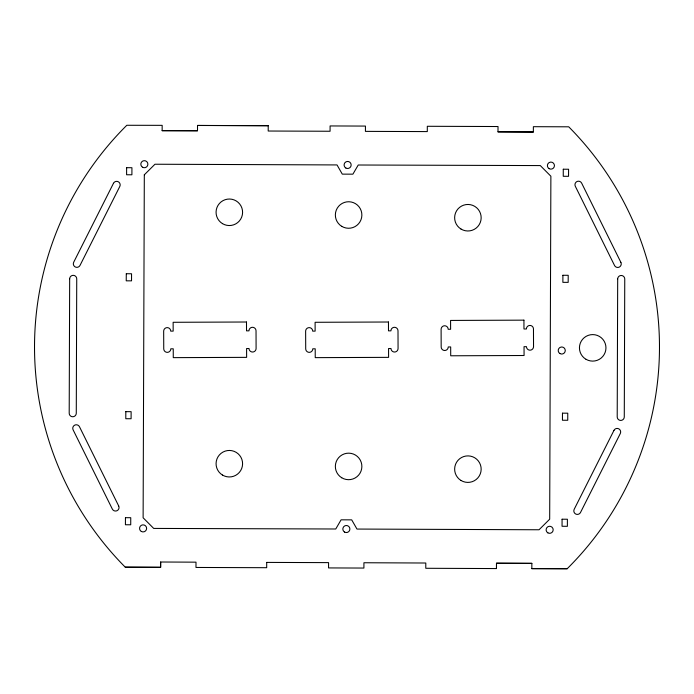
<?xml version="1.0" encoding="UTF-8"?>
<svg xmlns="http://www.w3.org/2000/svg" width="694" height="694" viewBox="0 0 694 694"><rect width="100%" height="100%" fill="white"/><g stroke="black" fill="none" stroke-linecap="round" stroke-linejoin="round"><path stroke-width="1.04" d="M266.704 562.418L266.687 567.701L195.977 567.458L196.003 562.166L160.644 562.01L160.626 567.31L125.276 567.189A312.482 312.482 0 0 1 126.811 125.276L162.17 125.345L162.144 130.698L197.504 130.776L197.521 125.432L268.222 125.683L268.205 131.027L330.075 131.253L330.092 125.944L365.443 126.074L365.426 131.374L427.296 131.591L427.313 126.282L498.023 126.534L497.997 131.843L533.356 131.99L533.374 126.69L568.724 126.811A312.482 312.482 0 0 1 567.189 568.724L531.83 568.655L531.856 563.355L496.496 563.224L496.479 568.568L425.778 568.282L425.795 563.016L363.925 562.747L363.908 568.056L328.557 567.926L328.574 562.626L266.704 562.409M160.644 562.01L160.626 567.31L125.276 567.189M496.479 568.525L496.496 563.224L531.856 563.355M126.299 273.757L126.23 280.827L131.53 280.844L131.556 273.774L126.299 273.722M197.521 125.475L268.222 125.718M162.144 130.645L197.504 130.732M531.83 568.603L567.189 568.724M497.997 131.834L533.356 131.99M69.669 278.867L69.2 413.208A3.539 3.539 0 0 0 72.731 416.756A3.539 3.539 0 0 0 76.279 413.225L76.739 278.884A3.539 3.539 0 0 0 73.217 275.336A3.539 3.539 0 0 0 69.669 278.867M125.449 517.689L125.423 524.759L130.724 524.785L130.75 517.707L125.449 517.689M125.814 411.655L125.796 418.725L131.097 418.742L131.123 411.672L125.814 411.655M126.62 167.696L126.603 174.767L131.903 174.784L131.929 167.714L126.62 167.696M144.317 174.81L143.12 517.776L153.695 528.42L335.757 528.993L341.092 519.823L351.702 519.858L356.976 529.062L539.038 529.765L549.683 519.19L550.88 176.224L540.305 165.58L358.234 165.007L352.899 174.168L342.289 174.133L337.024 164.929L154.962 164.235L144.317 174.81M562.079 519.216L562.053 526.269L567.38 526.304L567.397 519.233L562.079 519.216M562.47 413.173L562.444 420.243L567.744 420.26L567.77 413.19L562.47 413.173M562.903 275.275L562.877 282.345L568.186 282.363L568.204 275.292L562.903 275.275M563.276 169.223L563.25 176.293L568.551 176.311L568.577 169.241L563.276 169.223M617.686 279.005L617.209 416.877A3.539 3.539 0 0 0 620.731 420.425A3.539 3.539 0 0 0 624.279 416.903L624.756 279.031A3.539 3.539 0 0 0 621.234 275.483A3.539 3.539 0 0 0 617.686 279.005M113.478 183.294L73.711 262.219A3.539 3.539 0 0 0 75.273 266.973A3.539 3.539 0 0 0 80.018 265.403L119.793 186.478A3.539 3.539 0 0 0 118.223 181.724A3.539 3.539 0 0 0 113.478 183.294M613.973 430.367L574.198 509.292A3.539 3.539 0 0 0 575.768 514.046A3.539 3.539 0 0 0 580.514 512.476L620.289 433.55A3.539 3.539 0 0 0 618.718 428.797A3.539 3.539 0 0 0 613.973 430.367M523.935 320.151L450.579 320.437L450.614 329.277L448.185 329.286A3.539 3.539 0 0 0 444.628 325.764A3.539 3.539 0 0 0 441.106 329.312L441.176 346.983A3.539 3.539 0 0 0 444.724 350.505A3.539 3.539 0 0 0 448.246 346.957L450.684 346.948L450.71 355.788L524.074 355.502L524.039 346.67L526.468 346.662A3.539 3.539 0 0 0 530.016 350.184A3.539 3.539 0 0 0 533.539 346.627L533.469 328.956A3.539 3.539 0 0 0 529.921 325.434A3.539 3.539 0 0 0 526.399 328.982L523.97 328.991L523.935 320.151M246.491 322.007L173.136 322.294L173.17 331.125L170.741 331.142A3.539 3.539 0 0 0 167.193 327.62A3.539 3.539 0 0 0 163.671 331.168L163.741 348.839A3.539 3.539 0 0 0 167.289 352.361A3.539 3.539 0 0 0 170.811 348.813L173.24 348.804L173.274 357.644L246.63 357.358L246.596 348.527L249.025 348.509A3.539 3.539 0 0 0 252.573 352.032A3.539 3.539 0 0 0 256.095 348.483L256.034 330.812A3.539 3.539 0 0 0 252.486 327.29A3.539 3.539 0 0 0 248.964 330.838L246.526 330.847L246.491 322.007M388.467 322.007L315.102 322.294L315.137 331.125L312.708 331.142A3.539 3.539 0 0 0 309.16 327.62A3.539 3.539 0 0 0 305.638 331.168L305.707 348.839A3.539 3.539 0 0 0 309.255 352.361A3.539 3.539 0 0 0 312.777 348.813L315.206 348.804L315.241 357.644L388.597 357.358L388.562 348.527L390.991 348.509A3.539 3.539 0 0 0 394.548 352.032A3.539 3.539 0 0 0 398.07 348.483L398 330.812A3.539 3.539 0 0 0 394.452 327.29A3.539 3.539 0 0 0 390.93 330.838L388.493 330.847L388.467 322.007M620.878 262.358L581.667 183.155A3.539 3.539 0 0 0 576.922 181.559A3.539 3.539 0 0 0 575.326 186.296L614.546 265.498A3.539 3.539 0 0 0 619.282 267.095A3.539 3.539 0 0 0 620.878 262.358M118.683 505.943L79.463 426.732A3.539 3.539 0 0 0 74.726 425.136A3.539 3.539 0 0 0 73.122 429.872L112.341 509.075A3.539 3.539 0 0 0 117.078 510.68A3.539 3.539 0 0 0 118.683 505.943M559.963 353.576A3.539 3.539 0 0 0 565.272 350.531A3.539 3.539 0 0 0 559.98 347.451A3.539 3.539 0 0 0 559.963 353.576M142.574 167.254A3.539 3.539 0 0 0 147.891 164.209A3.539 3.539 0 0 0 142.6 161.129A3.539 3.539 0 0 0 142.574 167.254M461.016 480.474A13.255 13.255 0 0 0 481.159 469.448A13.255 13.255 0 0 0 461.536 457.519A13.255 13.255 0 0 0 461.016 480.474M341.726 477.758A13.255 13.255 0 0 0 361.869 466.732A13.255 13.255 0 0 0 342.246 454.796A13.255 13.255 0 0 0 341.726 477.758M222.444 475.034A13.255 13.255 0 0 0 242.588 464.008A13.255 13.255 0 0 0 222.965 452.08A13.255 13.255 0 0 0 222.444 475.034M461.016 229.055A13.255 13.255 0 0 0 481.159 218.029A13.255 13.255 0 0 0 461.536 206.092A13.255 13.255 0 0 0 461.016 229.055M341.726 226.331A13.255 13.255 0 0 0 361.869 215.305A13.255 13.255 0 0 0 342.246 203.377A13.255 13.255 0 0 0 341.726 226.331M222.444 223.615A13.255 13.255 0 0 0 242.588 212.59A13.255 13.255 0 0 0 222.965 200.653A13.255 13.255 0 0 0 222.444 223.615M344.588 532.081A3.539 3.539 0 0 0 349.897 529.036A3.539 3.539 0 0 0 344.606 525.957A3.539 3.539 0 0 0 344.588 532.081M345.846 168.026A3.539 3.539 0 0 0 351.164 164.981A3.539 3.539 0 0 0 345.872 161.902A3.539 3.539 0 0 0 345.846 168.026M586.031 359.31A13.255 13.255 0 0 0 605.957 347.902A13.255 13.255 0 0 0 586.118 336.347A13.255 13.255 0 0 0 586.031 359.31M141.307 531.439A3.539 3.539 0 0 0 146.625 528.394A3.539 3.539 0 0 0 141.333 525.315A3.539 3.539 0 0 0 141.307 531.439M549.136 168.668A3.539 3.539 0 0 0 554.445 165.632A3.539 3.539 0 0 0 549.154 162.552A3.539 3.539 0 0 0 549.136 168.668M547.87 532.853A3.539 3.539 0 0 0 553.179 529.808A3.539 3.539 0 0 0 547.887 526.729A3.539 3.539 0 0 0 547.87 532.853"/></g></svg>
